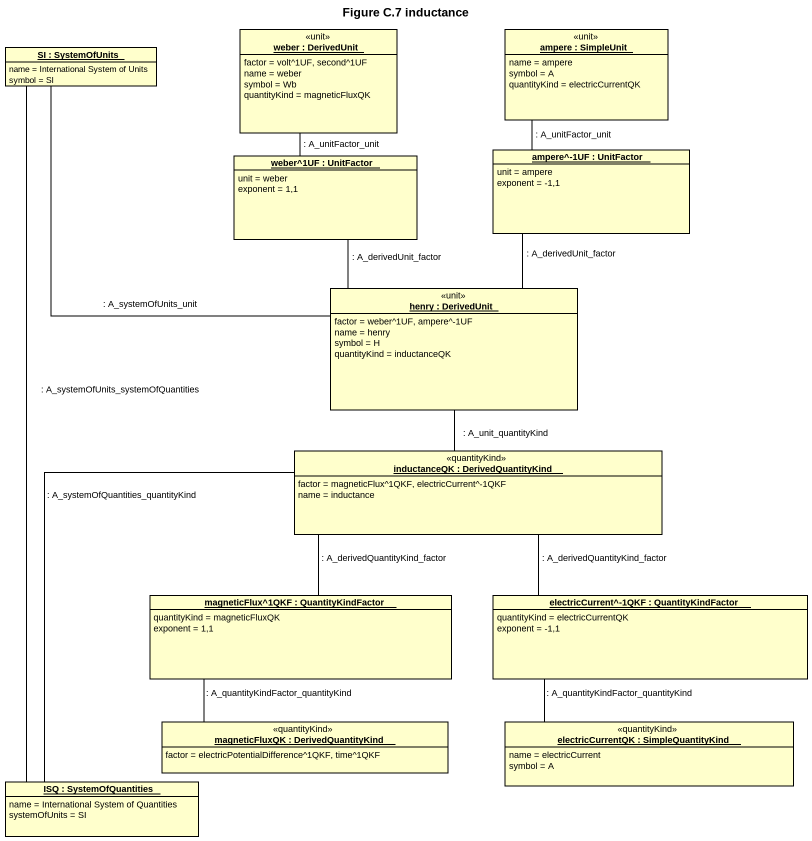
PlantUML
@startuml
title Figure C.7 inductance
hide circle
hide empty members
object "SI : SystemOfUnits" as SI {
  name = International System of Units
  symbol = SI
}
object "weber : DerivedUnit" as weber <<unit>> {
  factor = volt^1UF, second^1UF
  name = weber
  symbol = Wb
  quantityKind = magneticFluxQK
}
object "ampere : SimpleUnit" as ampere <<unit>> {
  name = ampere
  symbol = A
  quantityKind = electricCurrentQK
}
object "weber^1UF : UnitFactor" as weber_1UF {
  unit = weber
  exponent = 1,1
}
object "ampere^-1UF : UnitFactor" as ampere_1UF {
  unit = ampere
  exponent = -1,1
}
object "henry : DerivedUnit" as henry <<unit>> {
  factor = weber^1UF, ampere^-1UF
  name = henry
  symbol = H
  quantityKind = inductanceQK
}
object "inductanceQK : DerivedQuantityKind" as inductanceQK <<quantityKind>> {
  factor = magneticFlux^1QKF, electricCurrent^-1QKF
  name = inductance
}
object "magneticFlux^1QKF : QuantityKindFactor" as magneticFlux_1QKF {
  quantityKind = magneticFluxQK
  exponent = 1,1
}
object "electricCurrent^-1QKF : QuantityKindFactor" as electricCurrent_1QKF {
  quantityKind = electricCurrentQK
  exponent = -1,1
}
object "magneticFluxQK : DerivedQuantityKind" as magneticFluxQK <<quantityKind>> {
  factor = electricPotentialDifference^1QKF, time^1QKF
}
object "electricCurrentQK : SimpleQuantityKind" as electricCurrentQK <<quantityKind>> {
  name = electricCurrent
  symbol = A
}
object "ISQ : SystemOfQuantities" as ISQ {
  name = International System of Quantities
  systemOfUnits = SI
}
SI -- henry : : A_systemOfUnits_unit
weber_1UF -up- weber : : A_unitFactor_unit
ampere_1UF -up- ampere : : A_unitFactor_unit
henry -up- weber_1UF : : A_derivedUnit_factor
henry -up- ampere_1UF : : A_derivedUnit_factor
henry -- inductanceQK : : A_unit_quantityKind
inductanceQK -- magneticFlux_1QKF : : A_derivedQuantityKind_factor
inductanceQK -- electricCurrent_1QKF : : A_derivedQuantityKind_factor
magneticFlux_1QKF -- magneticFluxQK : : A_quantityKindFactor_quantityKind
electricCurrent_1QKF -- electricCurrentQK : : A_quantityKindFactor_quantityKind
ISQ -up- SI : : A_systemOfUnits_systemOfQuantities
ISQ -up- inductanceQK : : A_systemOfQuantities_quantityKind
@enduml
